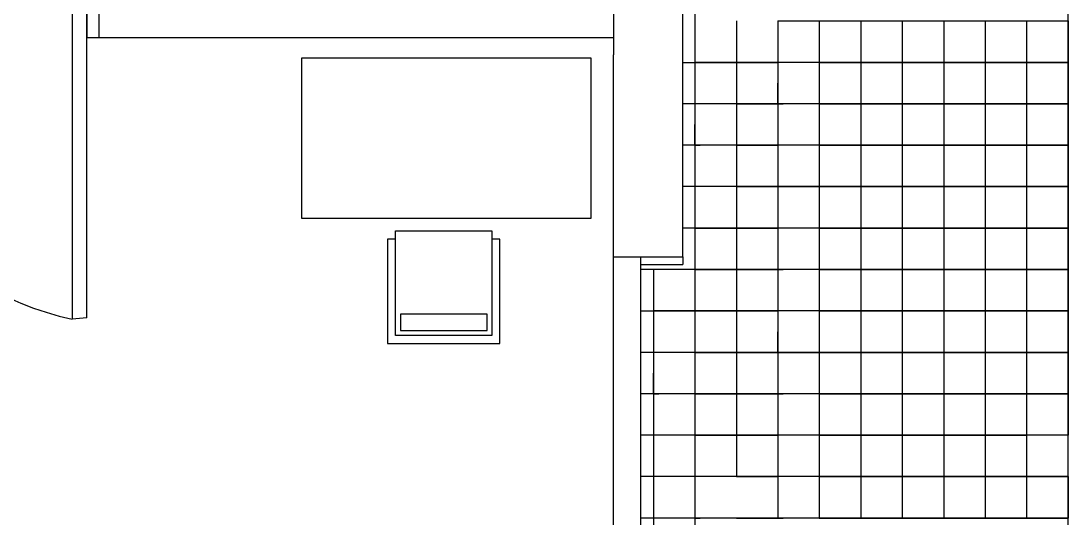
# Model space of a CAD drawing. Header units: millimetres. Extents: x 2377 to 4712, y -254 to 3188.
# Drawn here: x 2670.3 to 2734.4, y 1048.8 to 1079.3 of the extents above; entities that cross this region are included whole.
import ezdxf

# ---------------------------------------------------------------- set-up
doc = ezdxf.new("R2010")
doc.units = ezdxf.units.MM
doc.layers.add('Mobiliario', color=254, linetype='Continuous')

# ---------------------------------------------------------------- blocks, each defined once
blk = doc.blocks.new('A$C297D1C59')
for p, q in [((0, 1779.3, -35.3), (1800, 1779.3, -35.3)), ((0, 779.3, -35.3), (0, 1779.3, -35.3)), ((1800, 1779.3, -35.3), (1800, 779.3, -35.3)), ((1800, 779.3, -35.3), (0, 779.3, -35.3)), ((585, 50, -35.3), (585, 700.5, -35.3)), ((585, 700.5, -35.3), (1185, 700.5, -35.3)), ((1185, 700.5, -35.3), (1185, 50, -35.3)), ((535, 650, -35.3), (535, 0, -35.3)), ((539.2, 650, -35.3), (535, 650, -35.3)), ((585, 650, -35.3), (539.2, 650, -35.3)), ((1235, 650, -35.3), (1185, 650, -35.3)), ((1235, 0, -35.3), (1235, 650, -35.3)), ((615.6, 181.5, -35.3), (615.6, 81.2, -35.3)), ((1155.8, 181.5, -35.3), (615.6, 181.5, -35.3)), ((1155.8, 81.2, -35.3), (1155.8, 181.5, -35.3)), ((615.6, 81.2, -35.3), (1155.8, 81.2, -35.3)), ((1185, 50, -35.3), (585, 50, -35.3)), ((535, 0, -35.3), (1235, 0, -35.3))]:
    blk.add_line(p, q)

msp = doc.modelspace()

# ---------------------------------------------------------------- linework, layer by layer
at = {"transparency": 33554687}
for p, q in [((2734.371, 1000.618), (2734.371, 1176.172)), ((2711.528, 1152.905), (2711.528, 1076.762)), ((2710.783, 1064.853), (2710.783, 1090.234)), ((2706.553, 1081.774), (2706.553, 1077.217)), ((2674.297, 1080.052), (2674.297, 1078.264)), ((2675.04, 1080.052), (2675.04, 1078.264)), ((2711.528, 1079.3), (2711.528, 1076.762)), ((2714.066, 1079.3), (2714.066, 1076.762)), ((2716.605, 1079.3), (2716.605, 1058.995)), ((2716.605, 1079.3), (2719.143, 1079.3)), ((2716.605, 1079.3), (2716.605, 1076.762)), ((2716.605, 1079.3), (2716.605, 1076.762)), ((2719.143, 1079.3), (2719.143, 1076.762)), ((2719.143, 1079.3), (2721.681, 1079.3)), ((2721.681, 1079.3), (2721.681, 1076.762)), ((2721.681, 1079.3), (2724.219, 1079.3)), ((2724.219, 1079.3), (2724.219, 1076.762)), ((2724.219, 1079.3), (2726.757, 1079.3)), ((2726.757, 1079.3), (2726.757, 1076.762)), ((2726.757, 1079.3), (2729.295, 1079.3)), ((2729.295, 1079.3), (2729.295, 1076.762)), ((2729.295, 1079.3), (2731.833, 1079.3)), ((2731.833, 1079.3), (2731.833, 1076.762)), ((2731.833, 1079.3), (2734.371, 1079.3)), ((2734.371, 1079.3), (2734.371, 1076.762)), ((2706.553, 1078.264), (2674.297, 1078.264)), ((2675.04, 1078.264), (2674.297, 1078.264)), ((2706.553, 1064.853), (2706.553, 1077.217)), ((2710.783, 1076.762), (2714.066, 1076.762)), ((2714.066, 1076.762), (2711.528, 1076.762)), ((2711.528, 1076.762), (2711.528, 1074.224)), ((2716.605, 1076.762), (2714.066, 1076.762)), ((2714.066, 1076.762), (2714.066, 1074.224)), ((2714.066, 1076.762), (2716.605, 1076.762)), ((2719.143, 1076.762), (2716.605, 1076.762)), ((2716.605, 1076.762), (2716.605, 1074.224)), ((2716.605, 1076.762), (2716.605, 1074.224)), ((2716.605, 1076.762), (2716.605, 1074.224)), ((2721.681, 1076.762), (2719.143, 1076.762)), ((2719.143, 1076.762), (2719.143, 1074.224)), ((2719.143, 1076.762), (2721.681, 1076.762)), ((2724.219, 1076.762), (2721.681, 1076.762)), ((2721.681, 1076.762), (2721.681, 1074.224)), ((2721.681, 1076.762), (2724.219, 1076.762)), ((2726.757, 1076.762), (2724.219, 1076.762)), ((2724.219, 1076.762), (2724.219, 1074.224)), ((2724.219, 1076.762), (2726.757, 1076.762)), ((2729.295, 1076.762), (2726.757, 1076.762)), ((2726.757, 1076.762), (2726.757, 1074.224)), ((2726.757, 1076.762), (2729.295, 1076.762)), ((2731.833, 1076.762), (2729.295, 1076.762)), ((2729.295, 1076.762), (2729.295, 1074.224)), ((2729.295, 1076.762), (2731.833, 1076.762)), ((2734.371, 1076.762), (2731.833, 1076.762)), ((2731.833, 1076.762), (2731.833, 1074.224)), ((2731.833, 1076.762), (2734.371, 1076.762)), ((2734.371, 1076.762), (2734.371, 1074.224)), ((2716.605, 1074.224), (2716.605, 1075.49)), ((2714.066, 1074.224), (2710.783, 1074.224)), ((2711.528, 1074.224), (2711.528, 1071.686)), ((2711.528, 1074.224), (2711.528, 1071.686)), ((2716.605, 1074.224), (2714.066, 1074.224)), ((2714.066, 1074.224), (2714.066, 1071.686)), ((2714.066, 1074.224), (2716.605, 1074.224)), ((2716.605, 1074.224), (2716.928, 1074.224)), ((2719.143, 1074.224), (2716.605, 1074.224)), ((2716.605, 1074.224), (2716.605, 1071.686)), ((2716.605, 1074.224), (2716.605, 1069.147)), ((2716.605, 1074.224), (2716.605, 1071.686)), ((2716.605, 1074.224), (2716.605, 1071.686)), ((2721.681, 1074.224), (2719.143, 1074.224)), ((2719.143, 1074.224), (2719.143, 1071.686)), ((2719.143, 1074.224), (2721.681, 1074.224)), ((2724.219, 1074.224), (2721.681, 1074.224)), ((2721.681, 1074.224), (2721.681, 1071.686)), ((2721.681, 1074.224), (2724.219, 1074.224)), ((2726.757, 1074.224), (2724.219, 1074.224)), ((2724.219, 1074.224), (2724.219, 1071.686)), ((2724.219, 1074.224), (2726.757, 1074.224)), ((2729.295, 1074.224), (2726.757, 1074.224)), ((2726.757, 1074.224), (2726.757, 1071.686)), ((2726.757, 1074.224), (2729.295, 1074.224)), ((2731.833, 1074.224), (2729.295, 1074.224)), ((2729.295, 1074.224), (2729.295, 1071.686)), ((2729.295, 1074.224), (2731.833, 1074.224)), ((2734.371, 1074.224), (2731.833, 1074.224)), ((2731.833, 1074.224), (2731.833, 1071.686)), ((2731.833, 1074.224), (2734.371, 1074.224)), ((2734.371, 1074.224), (2734.371, 1071.686)), ((2711.528, 1071.686), (2711.528, 1072.952)), ((2714.066, 1071.686), (2710.783, 1071.686)), ((2711.528, 1071.686), (2711.852, 1071.686)), ((2711.528, 1071.686), (2711.528, 1069.147)), ((2711.528, 1071.686), (2711.528, 1066.609)), ((2711.528, 1071.686), (2711.528, 1069.147)), ((2716.605, 1071.686), (2714.066, 1071.686)), ((2714.066, 1071.686), (2714.066, 1069.147)), ((2714.066, 1071.686), (2716.605, 1071.686)), ((2719.143, 1071.686), (2716.605, 1071.686)), ((2716.605, 1071.686), (2716.605, 1069.147)), ((2716.605, 1071.686), (2716.605, 1069.147)), ((2721.681, 1071.686), (2719.143, 1071.686)), ((2719.143, 1071.686), (2719.143, 1069.147)), ((2719.143, 1071.686), (2721.681, 1071.686)), ((2724.219, 1071.686), (2721.681, 1071.686)), ((2721.681, 1071.686), (2721.681, 1069.147)), ((2721.681, 1071.686), (2724.219, 1071.686)), ((2726.757, 1071.686), (2724.219, 1071.686)), ((2724.219, 1071.686), (2724.219, 1069.147)), ((2724.219, 1071.686), (2726.757, 1071.686)), ((2729.295, 1071.686), (2726.757, 1071.686)), ((2726.757, 1071.686), (2726.757, 1069.147)), ((2726.757, 1071.686), (2729.295, 1071.686)), ((2731.833, 1071.686), (2729.295, 1071.686)), ((2729.295, 1071.686), (2729.295, 1069.147)), ((2729.295, 1071.686), (2731.833, 1071.686)), ((2734.371, 1071.686), (2731.833, 1071.686)), ((2731.833, 1071.686), (2731.833, 1069.147)), ((2731.833, 1071.686), (2734.371, 1071.686)), ((2734.371, 1071.686), (2734.371, 1069.147)), ((2714.066, 1069.147), (2710.783, 1069.147)), ((2711.528, 1069.147), (2711.528, 1066.609)), ((2716.605, 1069.147), (2714.066, 1069.147)), ((2714.066, 1069.147), (2714.066, 1066.609)), ((2714.066, 1069.147), (2716.605, 1069.147)), ((2719.143, 1069.147), (2716.605, 1069.147)), ((2716.605, 1069.147), (2716.605, 1058.995)), ((2716.605, 1069.147), (2719.143, 1069.147)), ((2716.605, 1069.147), (2716.605, 1066.609)), ((2716.605, 1069.147), (2716.928, 1069.147)), ((2716.605, 1069.147), (2716.605, 1066.609)), ((2716.605, 1069.147), (2716.605, 1064.071)), ((2716.605, 1069.147), (2716.928, 1069.147)), ((2716.605, 1069.147), (2716.605, 1066.609)), ((2721.681, 1069.147), (2719.143, 1069.147)), ((2719.143, 1069.147), (2719.143, 1066.609)), ((2719.143, 1069.147), (2721.681, 1069.147)), ((2724.219, 1069.147), (2721.681, 1069.147)), ((2721.681, 1069.147), (2721.681, 1066.609)), ((2721.681, 1069.147), (2724.219, 1069.147)), ((2726.757, 1069.147), (2724.219, 1069.147)), ((2724.219, 1069.147), (2724.219, 1066.609)), ((2724.219, 1069.147), (2726.757, 1069.147)), ((2729.295, 1069.147), (2726.757, 1069.147)), ((2726.757, 1069.147), (2726.757, 1066.609)), ((2726.757, 1069.147), (2729.295, 1069.147)), ((2731.833, 1069.147), (2729.295, 1069.147)), ((2729.295, 1069.147), (2729.295, 1066.609)), ((2729.295, 1069.147), (2731.833, 1069.147)), ((2734.371, 1069.147), (2731.833, 1069.147)), ((2731.833, 1069.147), (2731.833, 1066.609)), ((2731.833, 1069.147), (2734.371, 1069.147)), ((2734.371, 1069.147), (2734.371, 1066.609)), ((2711.528, 1066.609), (2710.783, 1066.609)), ((2714.066, 1066.609), (2711.528, 1066.609)), ((2711.528, 1066.609), (2711.528, 1064.071)), ((2711.528, 1066.609), (2714.066, 1066.609)), ((2714.066, 1066.609), (2711.528, 1066.609)), ((2711.528, 1066.609), (2714.066, 1066.609)), ((2711.528, 1066.609), (2711.852, 1066.609)), ((2711.528, 1066.609), (2711.852, 1066.609)), ((2716.605, 1066.609), (2714.066, 1066.609)), ((2714.066, 1066.609), (2714.066, 1064.071)), ((2714.066, 1066.609), (2716.605, 1066.609)), ((2716.605, 1066.609), (2714.066, 1066.609)), ((2714.066, 1066.609), (2716.605, 1066.609)), ((2719.143, 1066.609), (2716.605, 1066.609)), ((2716.605, 1066.609), (2716.605, 1064.071)), ((2716.605, 1066.609), (2716.605, 1064.071)), ((2716.605, 1066.609), (2716.605, 1064.071)), ((2721.681, 1066.609), (2719.143, 1066.609)), ((2719.143, 1066.609), (2719.143, 1064.071)), ((2719.143, 1066.609), (2721.681, 1066.609)), ((2724.219, 1066.609), (2721.681, 1066.609)), ((2721.681, 1066.609), (2721.681, 1064.071)), ((2721.681, 1066.609), (2724.219, 1066.609)), ((2726.757, 1066.609), (2724.219, 1066.609)), ((2724.219, 1066.609), (2724.219, 1064.071)), ((2724.219, 1066.609), (2726.757, 1066.609)), ((2729.295, 1066.609), (2726.757, 1066.609)), ((2726.757, 1066.609), (2726.757, 1064.071)), ((2726.757, 1066.609), (2729.295, 1066.609)), ((2731.833, 1066.609), (2729.295, 1066.609)), ((2729.295, 1066.609), (2729.295, 1064.071)), ((2729.295, 1066.609), (2731.833, 1066.609)), ((2734.371, 1066.609), (2731.833, 1066.609)), ((2731.833, 1066.609), (2731.833, 1064.071)), ((2731.833, 1066.609), (2734.371, 1066.609)), ((2734.371, 1066.609), (2734.371, 1064.071)), ((2706.553, 1064.853), (2710.783, 1064.853)), ((2706.553, 1064.375), (2706.553, 1064.853)), ((2708.213, 1064.375), (2708.213, 1064.853)), ((2710.783, 1064.853), (2710.783, 1064.375)), ((2706.553, 1022.073), (2706.553, 1064.375)), ((2708.213, 1022.073), (2708.213, 1064.375)), ((2708.213, 1064.375), (2710.783, 1064.375)), ((2708.213, 1064.375), (2710.783, 1064.375)), ((2711.528, 1064.071), (2708.213, 1064.071)), ((2708.99, 1064.071), (2708.99, 1061.533)), ((2714.066, 1064.071), (2711.528, 1064.071)), ((2711.528, 1064.071), (2711.528, 1061.533)), ((2711.528, 1064.071), (2714.066, 1064.071)), ((2716.605, 1064.071), (2714.066, 1064.071)), ((2714.066, 1064.071), (2714.066, 1061.533)), ((2714.066, 1064.071), (2716.605, 1064.071)), ((2716.605, 1064.071), (2716.928, 1064.071)), ((2719.143, 1064.071), (2716.605, 1064.071)), ((2716.605, 1064.071), (2716.605, 1061.533)), ((2716.605, 1064.071), (2716.605, 1058.995)), ((2716.605, 1064.071), (2716.605, 1061.533)), ((2716.605, 1064.071), (2716.605, 1061.533)), ((2721.681, 1064.071), (2719.143, 1064.071)), ((2719.143, 1064.071), (2719.143, 1061.533)), ((2719.143, 1064.071), (2721.681, 1064.071)), ((2724.219, 1064.071), (2721.681, 1064.071)), ((2721.681, 1064.071), (2721.681, 1061.533)), ((2721.681, 1064.071), (2724.219, 1064.071)), ((2726.757, 1064.071), (2724.219, 1064.071)), ((2724.219, 1064.071), (2724.219, 1061.533)), ((2724.219, 1064.071), (2726.757, 1064.071)), ((2729.295, 1064.071), (2726.757, 1064.071)), ((2726.757, 1064.071), (2726.757, 1061.533)), ((2726.757, 1064.071), (2729.295, 1064.071)), ((2731.833, 1064.071), (2729.295, 1064.071)), ((2729.295, 1064.071), (2729.295, 1061.533)), ((2729.295, 1064.071), (2731.833, 1064.071)), ((2734.371, 1064.071), (2731.833, 1064.071)), ((2731.833, 1064.071), (2731.833, 1061.533)), ((2731.833, 1064.071), (2734.371, 1064.071)), ((2734.371, 1064.071), (2734.371, 1061.533)), ((2708.213, 1061.533), (2711.528, 1061.533)), ((2711.528, 1061.533), (2708.99, 1061.533)), ((2708.99, 1061.533), (2708.99, 1058.995)), ((2714.066, 1061.533), (2711.528, 1061.533)), ((2711.528, 1061.533), (2711.528, 1058.995)), ((2711.528, 1061.533), (2714.066, 1061.533)), ((2716.605, 1061.533), (2714.066, 1061.533)), ((2714.066, 1061.533), (2714.066, 1058.995)), ((2714.066, 1061.533), (2716.605, 1061.533)), ((2719.143, 1061.533), (2716.605, 1061.533)), ((2716.605, 1061.533), (2716.605, 1058.995)), ((2716.605, 1061.533), (2716.605, 1058.995)), ((2716.605, 1061.533), (2716.605, 1058.995)), ((2721.681, 1061.533), (2719.143, 1061.533)), ((2719.143, 1061.533), (2719.143, 1058.995)), ((2719.143, 1061.533), (2721.681, 1061.533)), ((2724.219, 1061.533), (2721.681, 1061.533)), ((2721.681, 1061.533), (2721.681, 1058.995)), ((2721.681, 1061.533), (2724.219, 1061.533)), ((2726.757, 1061.533), (2724.219, 1061.533)), ((2724.219, 1061.533), (2724.219, 1058.995)), ((2724.219, 1061.533), (2726.757, 1061.533)), ((2729.295, 1061.533), (2726.757, 1061.533)), ((2726.757, 1061.533), (2726.757, 1058.995)), ((2726.757, 1061.533), (2729.295, 1061.533)), ((2731.833, 1061.533), (2729.295, 1061.533)), ((2729.295, 1061.533), (2729.295, 1058.995)), ((2729.295, 1061.533), (2731.833, 1061.533)), ((2734.371, 1061.533), (2731.833, 1061.533)), ((2731.833, 1061.533), (2731.833, 1058.995)), ((2731.833, 1061.533), (2734.371, 1061.533)), ((2734.371, 1061.533), (2734.371, 1058.995)), ((2716.605, 1058.996), (2716.605, 1060.261)), ((2711.528, 1058.995), (2708.213, 1058.995)), ((2708.99, 1058.995), (2708.99, 1056.457)), ((2714.066, 1058.995), (2711.528, 1058.995)), ((2711.528, 1058.995), (2711.528, 1056.457)), ((2711.528, 1058.995), (2714.066, 1058.995)), ((2716.605, 1058.995), (2714.066, 1058.995)), ((2714.066, 1058.995), (2714.066, 1056.457)), ((2714.066, 1058.995), (2716.605, 1058.995)), ((2719.143, 1058.995), (2716.605, 1058.995)), ((2716.605, 1058.995), (2719.143, 1058.995)), ((2719.143, 1058.995), (2716.605, 1058.995)), ((2716.605, 1058.995), (2716.605, 1056.457)), ((2716.605, 1058.995), (2716.605, 1056.457)), ((2716.605, 1058.995), (2716.928, 1058.995)), ((2716.605, 1058.995), (2716.605, 1056.457)), ((2716.605, 1058.995), (2716.605, 1053.919)), ((2716.605, 1058.995), (2716.605, 1056.457)), ((2721.681, 1058.995), (2719.143, 1058.995)), ((2719.143, 1058.995), (2721.681, 1058.995)), ((2721.681, 1058.995), (2719.143, 1058.995)), ((2719.143, 1058.995), (2719.143, 1051.381)), ((2719.143, 1058.995), (2721.681, 1058.995)), ((2724.219, 1058.995), (2721.681, 1058.995)), ((2721.681, 1058.995), (2724.219, 1058.995)), ((2724.219, 1058.995), (2721.681, 1058.995)), ((2721.681, 1058.995), (2721.681, 1051.381)), ((2721.681, 1058.995), (2724.219, 1058.995)), ((2726.757, 1058.995), (2724.219, 1058.995)), ((2724.219, 1058.995), (2726.757, 1058.995)), ((2726.757, 1058.995), (2724.219, 1058.995)), ((2724.219, 1058.995), (2724.219, 1051.381)), ((2724.219, 1058.995), (2726.757, 1058.995)), ((2729.295, 1058.995), (2726.757, 1058.995)), ((2726.757, 1058.995), (2729.295, 1058.995)), ((2729.295, 1058.995), (2726.757, 1058.995)), ((2726.757, 1058.995), (2726.757, 1051.381)), ((2726.757, 1058.995), (2729.295, 1058.995)), ((2731.833, 1058.995), (2729.295, 1058.995)), ((2729.295, 1058.995), (2731.833, 1058.995)), ((2731.833, 1058.995), (2729.295, 1058.995)), ((2729.295, 1058.995), (2729.295, 1051.381)), ((2729.295, 1058.995), (2731.833, 1058.995)), ((2734.371, 1058.995), (2731.833, 1058.995)), ((2731.833, 1058.995), (2734.371, 1058.995)), ((2734.371, 1058.995), (2731.833, 1058.995)), ((2731.833, 1058.995), (2731.833, 1051.381)), ((2731.833, 1058.995), (2734.371, 1058.995)), ((2734.371, 1058.995), (2734.371, 1056.457)), ((2708.99, 1056.457), (2708.99, 1057.723)), ((2711.528, 1056.457), (2708.213, 1056.457)), ((2708.99, 1056.457), (2709.313, 1056.457)), ((2708.99, 1056.457), (2708.99, 1053.919)), ((2714.066, 1056.457), (2711.528, 1056.457)), ((2711.528, 1056.457), (2711.528, 1053.919)), ((2711.528, 1056.457), (2714.066, 1056.457)), ((2716.605, 1056.457), (2714.066, 1056.457)), ((2714.066, 1056.457), (2714.066, 1053.919)), ((2714.066, 1056.457), (2716.605, 1056.457)), ((2716.605, 1056.457), (2716.928, 1056.457)), ((2719.143, 1056.457), (2716.605, 1056.457)), ((2716.605, 1056.457), (2716.605, 1053.919)), ((2716.605, 1056.457), (2716.605, 1053.919)), ((2721.681, 1056.457), (2719.143, 1056.457)), ((2719.143, 1056.457), (2721.681, 1056.457)), ((2724.219, 1056.457), (2721.681, 1056.457)), ((2721.681, 1056.457), (2724.219, 1056.457)), ((2726.757, 1056.457), (2724.219, 1056.457)), ((2724.219, 1056.457), (2726.757, 1056.457)), ((2729.295, 1056.457), (2726.757, 1056.457)), ((2726.757, 1056.457), (2729.295, 1056.457)), ((2731.833, 1056.457), (2729.295, 1056.457)), ((2729.295, 1056.457), (2731.833, 1056.457)), ((2734.371, 1056.457), (2731.833, 1056.457)), ((2731.833, 1056.457), (2734.371, 1056.457)), ((2734.371, 1056.457), (2734.371, 1053.919)), ((2711.528, 1053.919), (2708.213, 1053.919)), ((2711.528, 1053.919), (2708.99, 1053.919)), ((2708.99, 1053.919), (2708.99, 1043.766)), ((2714.066, 1053.919), (2711.528, 1053.919)), ((2711.528, 1053.919), (2711.528, 1043.766)), ((2711.528, 1053.919), (2714.066, 1053.919)), ((2714.066, 1053.919), (2711.528, 1053.919)), ((2711.528, 1053.919), (2714.066, 1053.919)), ((2716.605, 1053.919), (2714.066, 1053.919)), ((2714.066, 1053.919), (2714.066, 1051.381)), ((2714.066, 1053.919), (2716.605, 1053.919)), ((2716.605, 1053.919), (2714.066, 1053.919)), ((2714.066, 1053.919), (2716.605, 1053.919)), ((2719.143, 1053.919), (2716.605, 1053.919)), ((2716.605, 1053.919), (2716.605, 1051.381)), ((2721.681, 1053.919), (2719.143, 1053.919)), ((2719.143, 1053.919), (2721.681, 1053.919)), ((2724.219, 1053.919), (2721.681, 1053.919)), ((2721.681, 1053.919), (2724.219, 1053.919)), ((2726.757, 1053.919), (2724.219, 1053.919)), ((2724.219, 1053.919), (2726.757, 1053.919)), ((2729.295, 1053.919), (2726.757, 1053.919)), ((2726.757, 1053.919), (2729.295, 1053.919)), ((2731.833, 1053.919), (2729.295, 1053.919)), ((2729.295, 1053.919), (2731.833, 1053.919)), ((2734.371, 1053.919), (2731.833, 1053.919)), ((2711.528, 1051.381), (2708.213, 1051.381)), ((2714.066, 1051.381), (2711.528, 1051.381)), ((2711.528, 1051.381), (2711.528, 1048.842)), ((2716.605, 1051.381), (2714.066, 1051.381)), ((2714.066, 1051.381), (2716.605, 1051.381)), ((2719.143, 1051.381), (2716.605, 1051.381)), ((2716.605, 1051.381), (2716.605, 1048.842)), ((2716.605, 1051.381), (2716.605, 1048.842)), ((2716.605, 1051.381), (2716.605, 1048.842)), ((2716.605, 1051.381), (2716.605, 1048.842)), ((2721.681, 1051.381), (2719.143, 1051.381)), ((2719.143, 1051.381), (2719.143, 1048.842)), ((2719.143, 1051.381), (2721.681, 1051.381)), ((2724.219, 1051.381), (2721.681, 1051.381)), ((2721.681, 1051.381), (2721.681, 1048.842)), ((2721.681, 1051.381), (2724.219, 1051.381)), ((2726.757, 1051.381), (2724.219, 1051.381)), ((2724.219, 1051.381), (2724.219, 1048.842)), ((2724.219, 1051.381), (2726.757, 1051.381)), ((2729.295, 1051.381), (2726.757, 1051.381)), ((2726.757, 1051.381), (2726.757, 1048.842)), ((2726.757, 1051.381), (2729.295, 1051.381)), ((2731.833, 1051.381), (2729.295, 1051.381)), ((2729.295, 1051.381), (2729.295, 1048.842)), ((2729.295, 1051.381), (2731.833, 1051.381)), ((2734.371, 1051.381), (2731.833, 1051.381)), ((2731.833, 1051.381), (2731.833, 1048.842)), ((2731.833, 1051.381), (2734.371, 1051.381)), ((2734.371, 1051.381), (2734.371, 1048.842)), ((2711.528, 1048.842), (2708.213, 1048.842)), ((2711.528, 1048.842), (2711.852, 1048.842)), ((2714.066, 1048.842), (2711.528, 1048.842)), ((2711.528, 1048.842), (2711.528, 1046.304)), ((2711.528, 1048.842), (2711.528, 1043.766)), ((2716.605, 1048.842), (2714.066, 1048.842)), ((2714.066, 1048.842), (2716.605, 1048.842)), ((2716.605, 1048.842), (2716.928, 1048.842)), ((2719.143, 1048.842), (2716.605, 1048.842)), ((2716.605, 1048.842), (2716.928, 1048.842)), ((2721.681, 1048.842), (2719.143, 1048.842)), ((2719.143, 1048.842), (2721.681, 1048.842)), ((2724.219, 1048.842), (2721.681, 1048.842)), ((2721.681, 1048.842), (2724.219, 1048.842)), ((2726.757, 1048.842), (2724.219, 1048.842)), ((2724.219, 1048.842), (2726.757, 1048.842)), ((2729.295, 1048.842), (2726.757, 1048.842)), ((2726.757, 1048.842), (2729.295, 1048.842)), ((2731.833, 1048.842), (2729.295, 1048.842)), ((2729.295, 1048.842), (2731.833, 1048.842)), ((2734.371, 1048.842), (2731.833, 1048.842)), ((2731.833, 1048.842), (2734.371, 1048.842))]:
    msp.add_line(p, q, dxfattribs=at)
at = {"layer": 'Mobiliario', "transparency": 33554687}
for p, q in [((2673.411, 1080.091), (2673.411, 1061.024)), ((2674.297, 1061.105), (2674.297, 1080.091)), ((2674.297, 1061.105), (2673.411, 1061.024))]:
    msp.add_line(p, q, dxfattribs=at)
msp.add_arc((2677.284, 1078.87), 18.261, 177.19335, 257.75412, dxfattribs=at)

# ---------------------------------------------------------------- block references
at = {"layer": 'Mobiliario', "transparency": 33554687, "xscale": 0.00982961378416694, "yscale": 0.00982961378416694, "zscale": 0.00982961378416694}
msp.add_blockref('A$C297D1C59', (2687.456, 1059.545, 0.347), dxfattribs=at)

doc.saveas('drawing.dxf')
